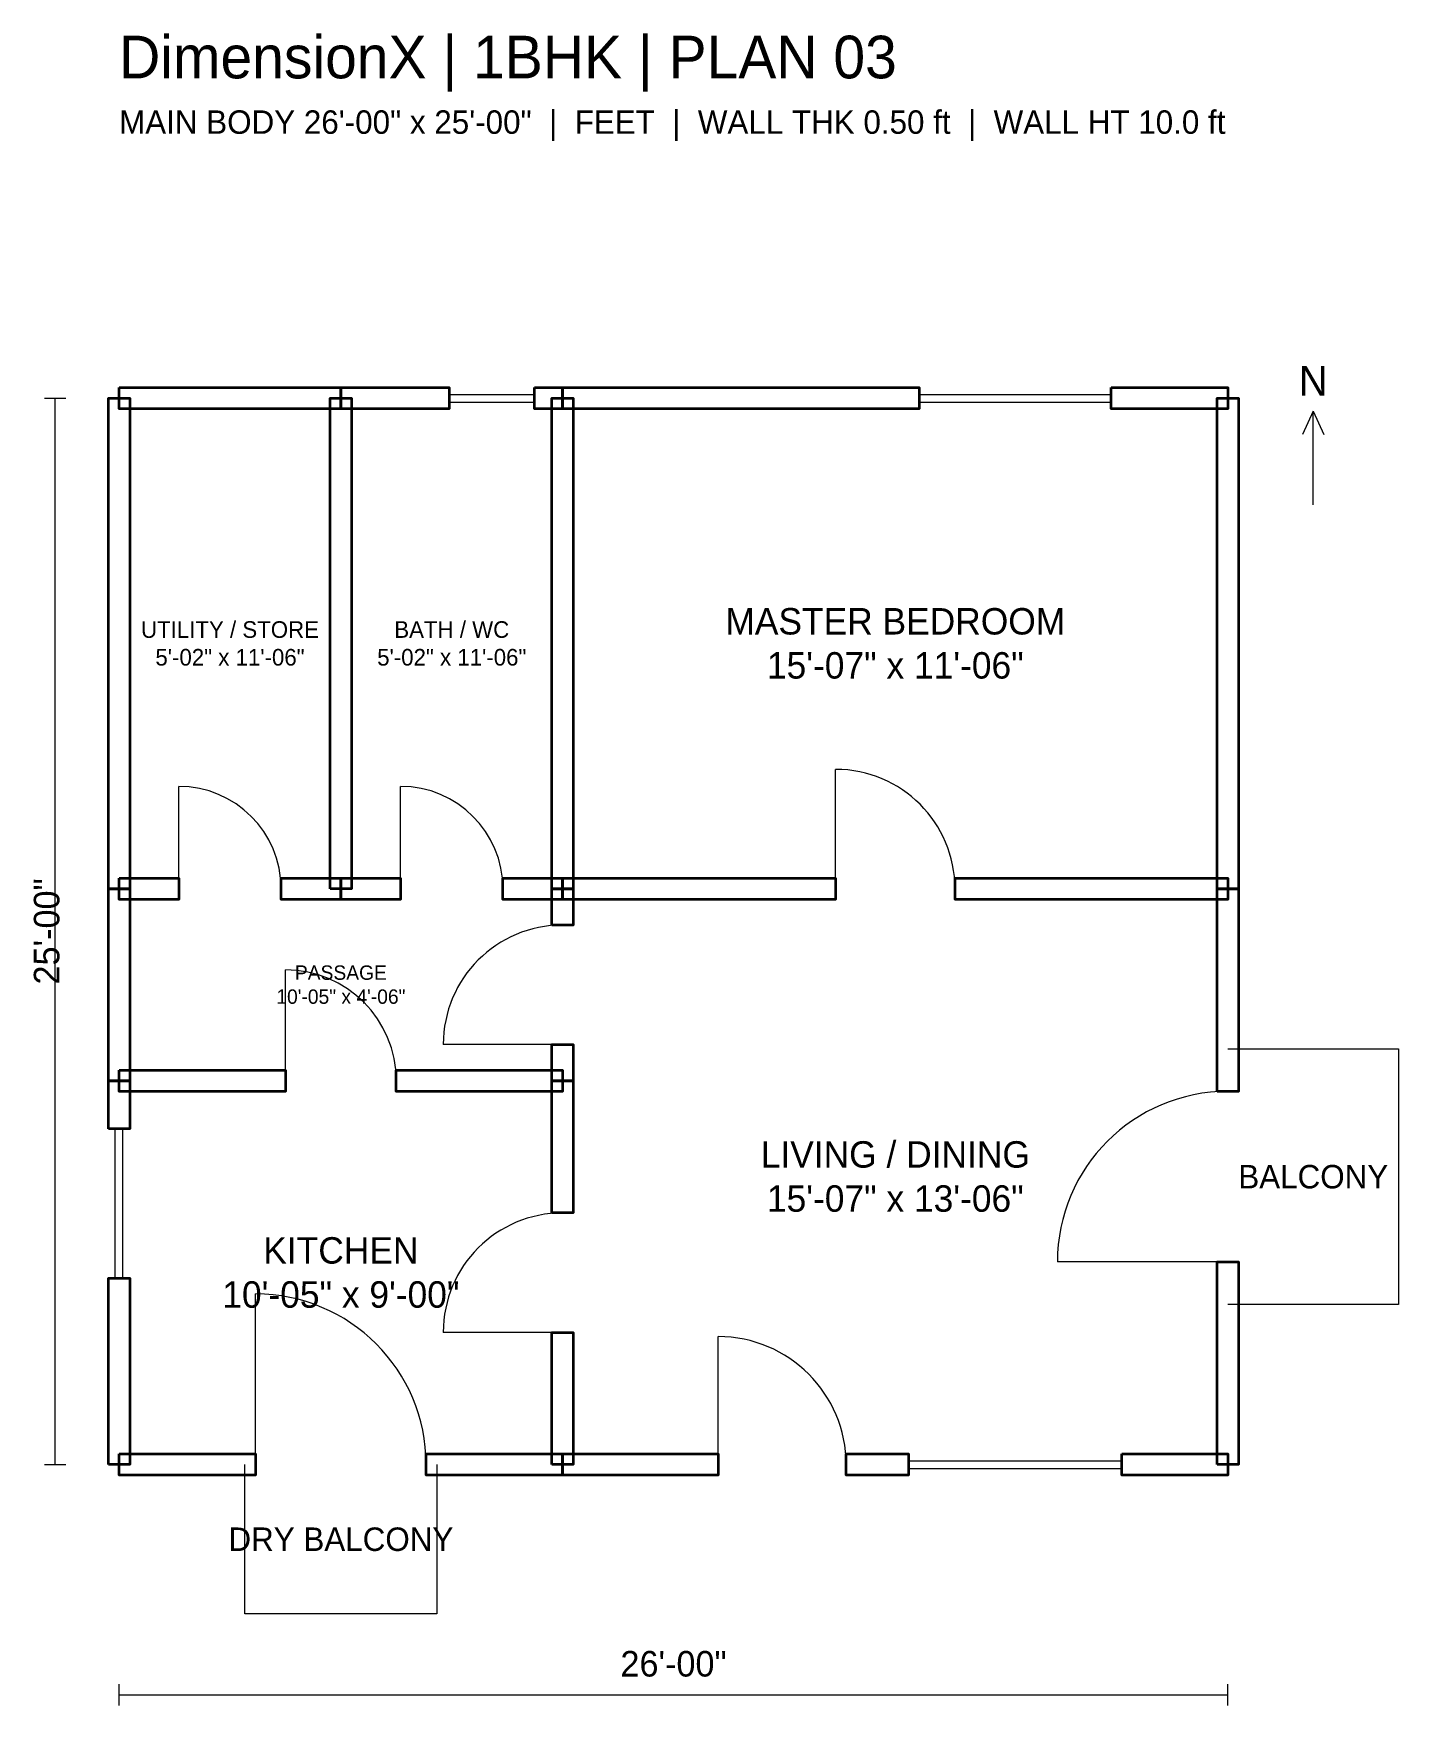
# Model space of a CAD drawing. Header units: feet. Extents: x -2 to 30, y -5.7 to 33.6.
import ezdxf
from ezdxf.enums import TextEntityAlignment as Align

# ---------------------------------------------------------------- set-up
doc = ezdxf.new("R2010")
doc.units = ezdxf.units.FT
doc.header["$MEASUREMENT"] = 0
for name, color, linetype, lineweight in [('DX_DIMENSION', 8, 'CONTINUOUS', 9), ('DX_DOOR_SYMBOL', 1, 'CONTINUOUS', 18), ('DX_RAILING', 3, 'CONTINUOUS', 13), ('DX_ROOM_LABEL', 7, 'CONTINUOUS', 13), ('DX_TITLE', 7, 'CONTINUOUS', 18), ('DX_WALL_FACE', 7, 'CONTINUOUS', 35), ('DX_WINDOW_SYMBOL', 4, 'CONTINUOUS', 18)]:
    doc.layers.add(name, color=color, linetype=linetype, lineweight=lineweight)

msp = doc.modelspace()

# ---------------------------------------------------------------- linework, layer by layer
at = {"layer": 'DX_DIMENSION'}
for p, q in [((-1.75, 25), (-1.25, 25)), ((-1.5, 0), (-1.5, 25)), ((28, 24.7), (27.75, 24.15)), ((28, 22.5), (28, 24.7)), ((28, 24.7), (28.25, 24.15)), ((-1.75, 0), (-1.25, 0)), ((0, -5.65), (0, -5.15)), ((0, -5.4), (26, -5.4)), ((26, -5.65), (26, -5.15))]:
    msp.add_line(p, q, dxfattribs=at)
at = {"layer": 'DX_DOOR_SYMBOL'}
for p, q in [((16.8, 13.5), (16.8, 16.3)), ((1.4, 13.5), (1.4, 15.9)), ((6.6, 13.5), (6.6, 15.9)), ((3.9, 9), (3.9, 11.6)), ((10.4, 9.85), (7.6, 9.85)), ((26, 4.75), (22, 4.75)), ((3.2, 0), (3.2, 4)), ((10.4, 3.1), (7.6, 3.1)), ((14.048, 0), (14.048, 3))]:
    msp.add_line(p, q, dxfattribs=at)
for centre, radius, start, end in [((16.8, 13.5), 2.8, 0, 90), ((1.4, 13.5), 2.4, 0, 90), ((6.6, 13.5), 2.4, 0, 90), ((10.4, 9.85), 2.8, 90, 180), ((3.9, 9), 2.6, 0, 90), ((26, 4.75), 4, 90, 180), ((10.4, 3.1), 2.8, 90, 180), ((3.2, 0), 4, 0, 90), ((14.048, 0), 3, 0, 90)]:
    msp.add_arc(centre, radius, start, end, dxfattribs=at)
at = {"layer": 'DX_RAILING'}
for p, q in [((26, 9.75), (30, 9.75)), ((30, 9.75), (30, 3.75)), ((30, 3.75), (26, 3.75)), ((2.95, -3.5), (2.95, 0)), ((7.45, 0), (7.45, -3.5)), ((7.45, -3.5), (2.95, -3.5))]:
    msp.add_line(p, q, dxfattribs=at)
at = {"layer": 'DX_WALL_FACE'}
for points in [[(0, 25.25), (5.2, 25.25), (5.2, 24.75), (0, 24.75)], [(5.2, 25.25), (7.736, 25.25), (7.736, 24.75), (5.2, 24.75)], [(9.736, 25.25), (10.4, 25.25), (10.4, 24.75), (9.736, 24.75)], [(10.4, 25.25), (18.758, 25.25), (18.758, 24.75), (10.4, 24.75)], [(23.258, 25.25), (26, 25.25), (26, 24.75), (23.258, 24.75)], [(-0.25, 13.5), (-0.25, 25), (0.25, 25), (0.25, 13.5)], [(4.95, 13.5), (4.95, 25), (5.45, 25), (5.45, 13.5)], [(10.15, 13.5), (10.15, 25), (10.65, 25), (10.65, 13.5)], [(25.75, 13.5), (25.75, 25), (26.25, 25), (26.25, 13.5)], [(0, 13.75), (1.4, 13.75), (1.4, 13.25), (0, 13.25)], [(3.8, 13.75), (5.2, 13.75), (5.2, 13.25), (3.8, 13.25)], [(5.2, 13.75), (6.6, 13.75), (6.6, 13.25), (5.2, 13.25)], [(9, 13.75), (10.4, 13.75), (10.4, 13.25), (9, 13.25)], [(10.4, 13.75), (16.8, 13.75), (16.8, 13.25), (10.4, 13.25)], [(19.6, 13.75), (26, 13.75), (26, 13.25), (19.6, 13.25)], [(-0.25, 9), (-0.25, 13.5), (0.25, 13.5), (0.25, 9)], [(10.15, 12.65), (10.15, 13.5), (10.65, 13.5), (10.65, 12.65)], [(25.75, 8.75), (25.75, 13.5), (26.25, 13.5), (26.25, 8.75)], [(10.15, 9), (10.15, 9.85), (10.65, 9.85), (10.65, 9)], [(0, 9.25), (3.9, 9.25), (3.9, 8.75), (0, 8.75)], [(6.5, 9.25), (10.4, 9.25), (10.4, 8.75), (6.5, 8.75)], [(-0.25, 7.87), (-0.25, 9), (0.25, 9), (0.25, 7.87)], [(10.15, 5.9), (10.15, 9), (10.65, 9), (10.65, 5.9)], [(25.75, 0), (25.75, 4.75), (26.25, 4.75), (26.25, 0)], [(-0.25, 0), (-0.25, 4.37), (0.25, 4.37), (0.25, 0)], [(10.15, 0), (10.15, 3.1), (10.65, 3.1), (10.65, 0)], [(0, 0.25), (3.2, 0.25), (3.2, -0.25), (0, -0.25)], [(7.2, 0.25), (10.4, 0.25), (10.4, -0.25), (7.2, -0.25)], [(10.4, 0.25), (14.048, 0.25), (14.048, -0.25), (10.4, -0.25)], [(17.048, 0.25), (18.508, 0.25), (18.508, -0.25), (17.048, -0.25)], [(23.508, 0.25), (26, 0.25), (26, -0.25), (23.508, -0.25)]]:
    msp.add_lwpolyline(points, close=True, dxfattribs=at)
at = {"layer": 'DX_WINDOW_SYMBOL'}
for p, q in [((7.736, 24.8), (7.736, 25.2)), ((9.736, 24.8), (9.736, 25.2)), ((18.758, 24.8), (18.758, 25.2)), ((23.258, 24.8), (23.258, 25.2)), ((7.736, 25.09), (9.736, 25.09)), ((7.736, 24.91), (9.736, 24.91)), ((18.758, 25.09), (23.258, 25.09)), ((18.758, 24.91), (23.258, 24.91)), ((0.2, 7.87), (-0.2, 7.87)), ((-0.09, 4.37), (-0.09, 7.87)), ((0.09, 4.37), (0.09, 7.87)), ((0.2, 4.37), (-0.2, 4.37)), ((18.508, -0.2), (18.508, 0.2)), ((18.508, 0.09), (23.508, 0.09)), ((23.508, -0.2), (23.508, 0.2)), ((18.508, -0.09), (23.508, -0.09))]:
    msp.add_line(p, q, dxfattribs=at)

# ---------------------------------------------------------------- texts
at = {"layer": 'DX_DIMENSION'}
msp.add_text('MAIN BODY 26\'-00" x 25\'-00"  |  FEET  |  WALL THK 0.50 ft  |  WALL HT 10.0 ft', height=0.55, dxfattribs=at).set_placement((0, 31.2))
for s, height, p in [('N', 0.7, (28, 24.85)), ('26\'-00"', 0.6, (13, -5.15))]:
    msp.add_text(s, height=height, dxfattribs=at).set_placement(p, align=Align.BOTTOM_CENTER)
msp.add_text('25\'-00"', height=0.6, rotation=90, dxfattribs=at).set_placement((-1.7, 12.5), align=Align.MIDDLE_CENTER)
at = {"layer": 'DX_ROOM_LABEL'}
for s, p in [('BALCONY', (28, 6.75)), ('DRY BALCONY', (5.2, -1.75))]:
    msp.add_text(s, height=0.55, dxfattribs=at).set_placement(p, align=Align.MIDDLE_CENTER)
at = {"layer": 'DX_ROOM_LABEL', "attachment_point": 5}
for s, insert, char_height, width in [('MASTER BEDROOM\\P15\'-07" x 11\'-06"', (18.2, 19.25), 0.62, 13.728), ('UTILITY / STORE\\P5\'-02" x 11\'-06"', (2.6, 19.25), 0.39, 4.576), ('BATH / WC\\P5\'-02" x 11\'-06"', (7.8, 19.25), 0.39, 4.576), ('PASSAGE\\P10\'-05" x 4\'-06"', (5.2, 11.25), 0.3375, 9.152), ('LIVING / DINING\\P15\'-07" x 13\'-06"', (18.2, 6.75), 0.62, 13.728), ('KITCHEN\\P10\'-05" x 9\'-00"', (5.2, 4.5), 0.62, 9.152)]:
    msp.add_mtext(s, dxfattribs=dict(at, insert=insert, char_height=char_height, width=width))
at = {"layer": 'DX_TITLE'}
msp.add_text('DimensionX | 1BHK | PLAN 03', height=1, dxfattribs=at).set_placement((0, 32.5))

doc.saveas('drawing.dxf')
